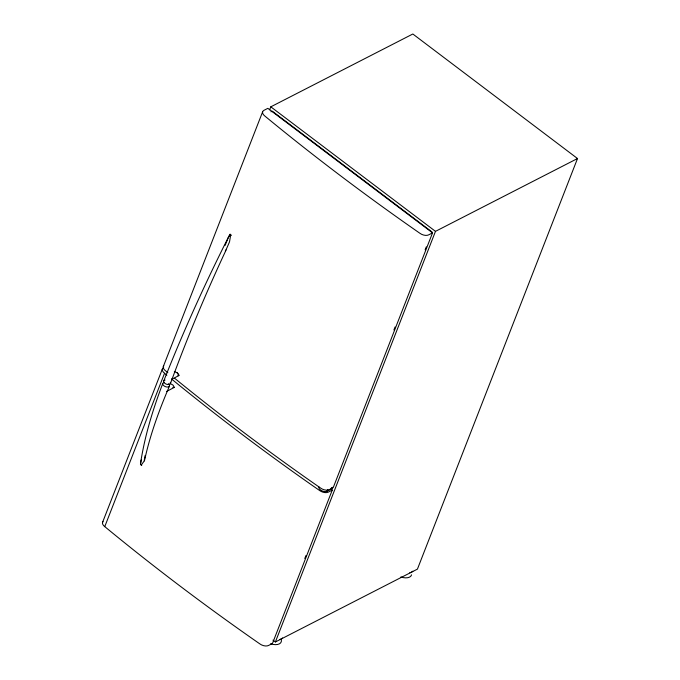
<?xml version="1.0" encoding="UTF-8"?>
<svg xmlns="http://www.w3.org/2000/svg" width="680" height="680" viewBox="0 0 680 680"><rect width="100%" height="100%" fill="white"/><g stroke="black" fill="none" stroke-linecap="round" stroke-linejoin="round"><path stroke-width="1.02" d="M140.624 462.842C144.831 435.65 152.949 409.224 162.749 383.562M144.441 460.887C149.999 435.072 159.112 410.159 169.524 385.942M225.156 245.37L228.37 237.362L229.815 235.178L230.69 234.889L229.525 241.842L226.151 249.62M170.484 383.469C187.017 338.291 205.53 293.845 225.955 250.291M102.527 522.452L162.325 369.096M163.285 366.622L262.616 111.852M327.743 489.566L327.105 491.215L331.032 489.2L332.24 490.118L272.45 643.476L268.524 645.481A6.537 3.689 21.3 0 1 259.751 643.832A1674.559 946.067 21.3 0 1 104.763 526.626L164.552 373.269A6.537 3.689 21.3 0 1 163.633 367.6M269.637 109.803L270.801 106.828L412.837 34L577.515 158.533L417.426 569.126L275.392 641.962L272.969 640.126M331.032 489.2L331.67 487.552M304.793 558.51L305.949 555.534M331.415 490.238L332.571 487.271M393.907 329.953L395.063 326.986M425.144 249.815L426.309 246.849M432.531 232.875L428.613 234.889A6.537 3.689 21.3 0 1 419.841 233.24A1674.559 946.067 21.3 0 1 264.843 116.033A6.537 3.689 21.3 0 1 263.925 110.356L267.852 108.341L432.531 232.875L333.208 487.645L329.281 489.66A6.537 3.689 21.3 0 1 320.51 488.002A1674.559 946.067 21.3 0 1 177.82 380.859L174.751 378.352M275.392 641.962L435.481 231.361L577.515 158.533M163.71 381.089C183.362 331.287 205.479 282.489 229.678 234.745M225.318 250.869L225.93 249.925M172.023 379.168L179.01 375.488L176.97 372.666L174.344 371.628M166.541 391.476L174.377 387.362L172.958 385.041L170.051 383.444M270.946 111.809L272.255 111.138L432.089 232.007M332.24 490.118L328.312 492.133A6.537 3.689 21.3 0 1 319.549 490.475A1674.559 946.067 21.3 0 1 176.859 383.333L171.479 378.938M174.199 387.549L172.831 387.302M177.947 375.692C180.149 375.998 177.803 373.107 176.97 372.666M270.801 106.828L435.481 231.361M167.824 372.691L165.52 370.796A6.537 3.689 21.3 0 1 163.744 365.772M164.552 373.269L166.863 375.164M145.155 455.43L144.143 461.04L141.381 464.958L140.599 463.989L141.049 460.87A22.84 16.337 66.8 0 1 141.465 459.587M104.763 526.626A6.537 3.689 21.3 0 1 102.995 521.594M327.743 490.731A4.904 2.771 21.3 0 1 322.142 490.909A4.904 2.771 21.3 0 1 318.852 486.846M282.557 637.976A9.8 5.542 21.3 0 1 279.505 639.54M412.82 571.183A9.8 5.542 21.3 0 1 409.768 572.747M281.384 640.144A9.8 5.542 21.3 0 1 270.623 643.756M411.578 574.846A9.8 5.542 21.3 0 1 400.877 576.963M141.737 465.315A1.632 0.926 21.3 0 1 140.429 464.134M231.421 235.28A1.632 0.926 21.3 0 1 230.121 234.099M168.292 383.648A3.596 2.031 21.3 0 1 168.597 386.852A3.596 2.031 21.3 0 1 163.548 385.492A3.596 2.031 21.3 0 1 164.118 382.517M170.297 382.33A3.596 2.031 21.3 0 1 168.597 384.574A3.596 2.031 21.3 0 1 164.16 382.627A3.596 2.031 21.3 0 1 165.087 380.043"/></g></svg>
